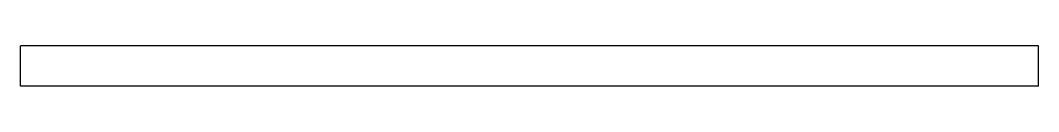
# Model space of a CAD drawing. Header units: millimetres. Extents: x -250 to 250, y -20 to 0.
import ezdxf

# ---------------------------------------------------------------- set-up
doc = ezdxf.new("R2010")
doc.units = ezdxf.units.MM

msp = doc.modelspace()

# ---------------------------------------------------------------- linework, layer by layer
at = {"color": 7, "linetype": 'Continuous', "lineweight": 25}
for p, q in [((-250, -20), (-250, 0)), ((250, 0), (-250, 0)), ((250, -20), (250, 0)), ((250, -20), (-250, -20))]:
    msp.add_line(p, q, dxfattribs=at)

doc.saveas('drawing.dxf')
